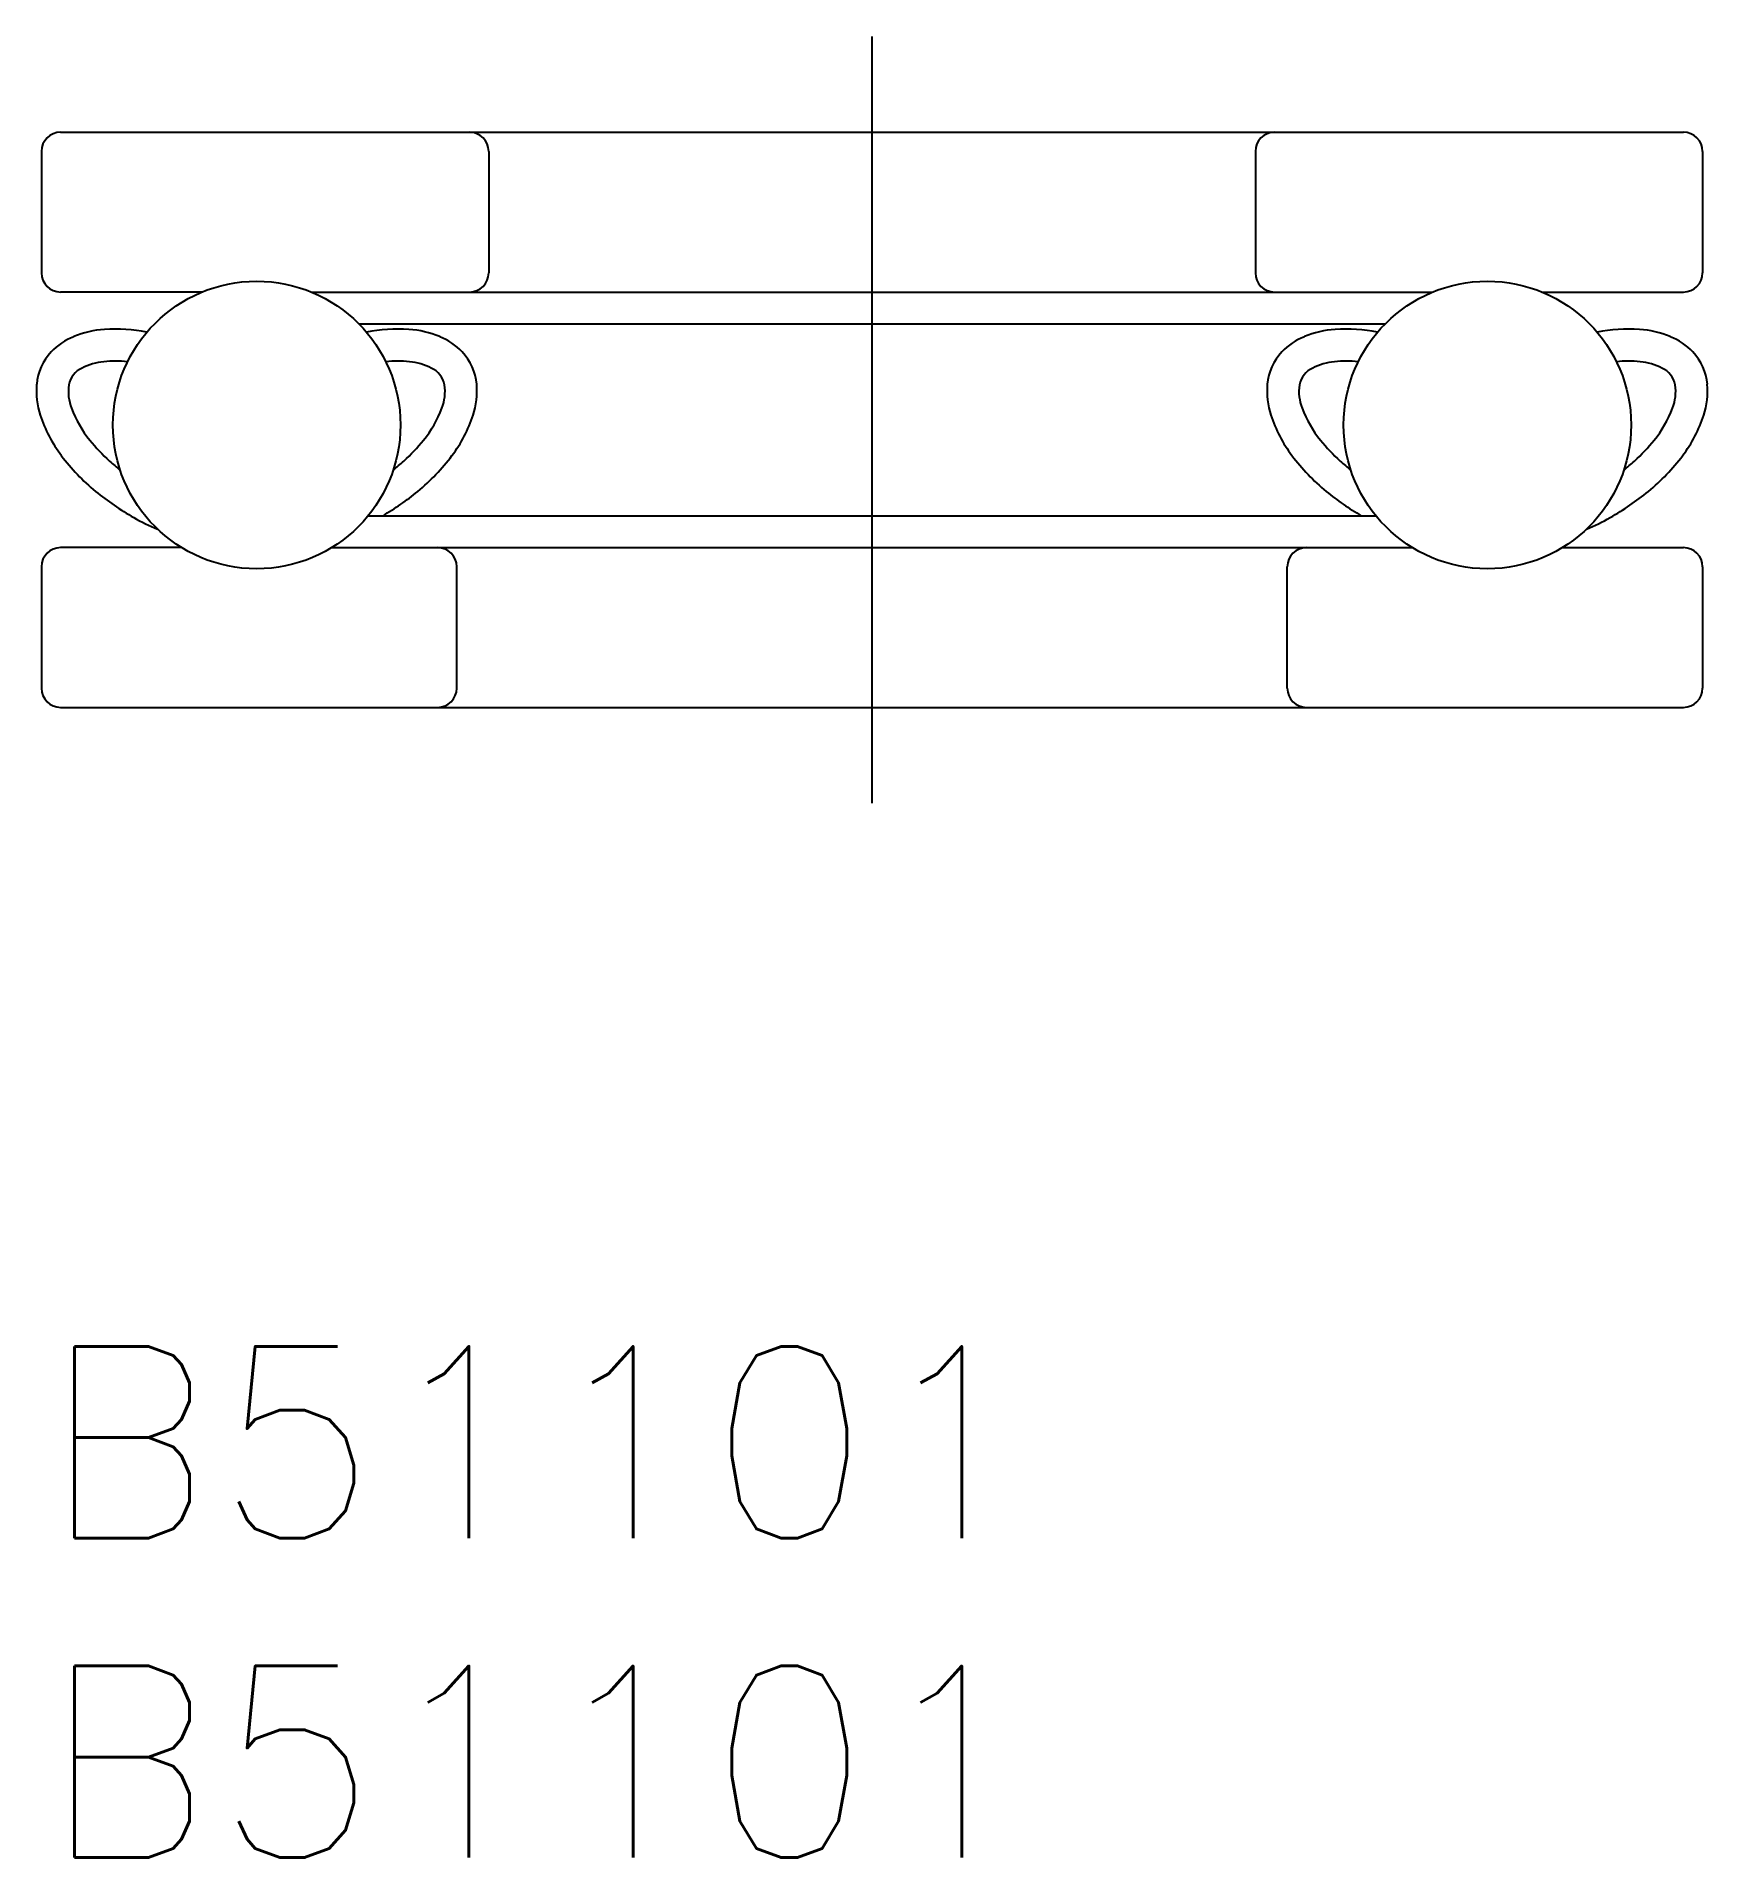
# Model space of a CAD drawing. Extents: x -0.1 to 26.1, y -8 to 20.5.
import ezdxf

# ---------------------------------------------------------------- set-up
doc = ezdxf.new("R2010")
doc.units = 0
doc.header["$LTSCALE"] = 0.5
doc.linetypes.add('CENTER', pattern=[50.8, 31.75, -6.35, 6.35, -6.35])
for name, color, linetype in [('MSM_CENTER', 1, 'CENTER'), ('MSM_CONTINUOUS', 7, 'CONTINUOUS'), ('MSM_PART_NUMBER', 7, 'CONTINUOUS')]:
    doc.layers.add(name, color=color, linetype=linetype)
doc.styles.get("Standard").update_dxf_attribs({"font": 'txt.shx', "height": 3, "bigfont": 'bigfont.shx'})

# ---------------------------------------------------------------- blocks, each defined once
blk = doc.blocks.new('*U2')
at = {"layer": 'MSM_PART_NUMBER'}
blk.add_text('B51101', height=3, dxfattribs=at).set_placement((0, -3))
blk = doc.blocks.new('*U3')
at = {"layer": 'MSM_PART_NUMBER'}
blk.add_text('B51101', height=3, dxfattribs=at).set_placement((0, -8))

msp = doc.modelspace()

# ---------------------------------------------------------------- linework, layer by layer
at = {"layer": 'MSM_CENTER'}
msp.add_line((12.996, 8.5), (12.996, 20.5), dxfattribs=at)
at = {"layer": 'MSM_CONTINUOUS'}
for p, q in [((0.296, 19), (25.696, 19)), ((-0.004, 18.7), (-0.004, 16.8)), ((6.996, 18.7), (6.996, 16.8)), ((18.996, 18.7), (18.996, 16.8)), ((25.996, 18.7), (25.996, 16.8)), ((2.51, 16.5), (0.296, 16.5)), ((4.22, 16.5), (21.771, 16.5)), ((23.482, 16.5), (25.696, 16.5)), ((4.966, 16), (21.026, 16)), ((5.111, 13), (20.88, 13)), ((2.19, 12.5), (0.296, 12.5)), ((4.54, 12.5), (21.451, 12.5)), ((23.802, 12.5), (25.696, 12.5)), ((-0.004, 12.2), (-0.004, 10.3)), ((6.496, 10.3), (6.496, 12.2)), ((19.496, 10.3), (19.496, 12.2)), ((25.996, 12.2), (25.996, 10.3)), ((0.296, 10), (25.696, 10))]:
    msp.add_line(p, q, dxfattribs=at)
for centre in [(3.365, 14.419), (22.627, 14.419)]:
    msp.add_circle(centre, 2.25, dxfattribs=at)
for centre, radius, start, end in [((0.296, 18.7), 0.3, 90, 180), ((6.696, 18.7), 0.3, 0, 90), ((19.296, 18.7), 0.3, 90, 180), ((25.696, 18.7), 0.3, 0, 90), ((0.296, 16.8), 0.3, 180, 270), ((6.696, 16.8), 0.3, 270, 0), ((19.296, 16.8), 0.3, 180, 270), ((25.696, 16.8), 0.3, 270, 0), ((0.875, 14.868), 1.005, 111.857, 136.3432), ((1.083, 14.389), 1.528, 93.7622, 112.4006), ((1.157, 13.405), 2.514, 78.7837, 93.9839), ((5.572, 13.405), 2.514, 86.0161, 101.2163), ((5.647, 14.389), 1.528, 67.5994, 86.2378), ((5.855, 14.868), 1.005, 43.6568, 68.143), ((20.137, 14.868), 1.005, 111.857, 136.3432), ((20.345, 14.389), 1.528, 93.7622, 112.4006), ((20.419, 13.405), 2.514, 78.7837, 93.9839), ((24.834, 13.405), 2.514, 86.0161, 101.2163), ((24.908, 14.389), 1.528, 67.5994, 86.2378), ((25.116, 14.868), 1.005, 43.6568, 68.143), ((0.781, 14.976), 0.863, 137.1933, 174.5873), ((1.062, 14.466), 0.948, 95.4665, 117.0021), ((1.163, 13.535), 1.883, 84.4609, 95.8363), ((5.567, 13.535), 1.883, 84.1637, 95.5391), ((5.668, 14.466), 0.948, 62.9979, 84.5335), ((5.949, 14.976), 0.863, 5.4127, 42.8067), ((20.042, 14.976), 0.863, 137.1933, 174.5873), ((20.324, 14.466), 0.948, 95.4665, 117.0021), ((20.425, 13.535), 1.883, 84.4609, 95.8363), ((24.828, 13.535), 1.883, 84.1637, 95.5391), ((24.929, 14.466), 0.948, 62.9979, 84.5335), ((25.211, 14.976), 0.863, 5.4127, 42.8067), ((0.79, 14.972), 0.374, 115.1446, 168.2325), ((5.939, 14.972), 0.374, 11.7675, 64.8554), ((20.052, 14.972), 0.374, 115.1446, 168.2325), ((25.201, 14.972), 0.374, 11.7675, 64.8554), ((1.187, 14.954), 1.27, 175.351, 197.5622), ((1.141, 14.944), 0.724, 171.7404, 201.3168), ((5.589, 14.944), 0.724, 338.6832, 8.2596), ((5.543, 14.954), 1.27, 342.4378, 4.649), ((20.449, 14.954), 1.27, 175.351, 197.5622), ((20.402, 14.944), 0.724, 171.7404, 201.3168), ((24.851, 14.944), 0.724, 338.6832, 8.2596), ((24.804, 14.954), 1.27, 342.4378, 4.649), ((2.041, 15.252), 2.173, 198.2449, 217.1149), ((2.139, 15.308), 1.786, 200.5545, 219.0835), ((4.591, 15.308), 1.786, 320.9165, 339.4455), ((4.689, 15.252), 2.173, 322.8851, 341.7551), ((21.302, 15.252), 2.173, 198.2449, 217.1149), ((21.401, 15.308), 1.786, 200.5545, 219.0835), ((23.852, 15.308), 1.786, 320.9165, 339.4455), ((23.951, 15.252), 2.173, 322.8851, 341.7551), ((2.997, 15.981), 2.876, 218.7131, 227.6846), ((3.733, 15.981), 2.876, 312.3154, 321.2869), ((22.259, 15.981), 2.876, 218.7131, 227.6846), ((22.994, 15.981), 2.876, 312.3154, 321.2869), ((2.922, 15.91), 3.274, 216.9936, 230.6042), ((3.742, 16.856), 4.024, 228.2282, 231.3614), ((2.988, 16.856), 4.024, 308.6386, 311.7718), ((3.807, 15.91), 3.274, 309.3958, 323.0064), ((22.184, 15.91), 3.274, 216.9936, 230.6042), ((23.003, 16.856), 4.024, 228.2282, 231.3614), ((22.25, 16.856), 4.024, 308.6386, 311.7718), ((23.069, 15.91), 3.274, 309.3958, 323.0064), ((3.39, 16.464), 3.999, 230.4631, 240.8382), ((3.34, 16.464), 3.999, 299.9716, 309.5369), ((22.652, 16.464), 3.999, 230.4631, 240.0284), ((22.601, 16.464), 3.999, 299.1618, 309.5369), ((3.256, 16.191), 3.696, 240.5903, 247.0166), ((22.735, 16.191), 3.696, 292.9834, 299.4097), ((0.296, 12.2), 0.3, 90, 180), ((6.196, 12.2), 0.3, 0, 90), ((19.796, 12.2), 0.3, 90, 180), ((25.696, 12.2), 0.3, 0, 90), ((0.296, 10.3), 0.3, 180, 270), ((6.196, 10.3), 0.3, 270, 0), ((19.796, 10.3), 0.3, 180, 270), ((25.696, 10.3), 0.3, 270, 0)]:
    msp.add_arc(centre, radius, start, end, dxfattribs=at)

# ---------------------------------------------------------------- block references
for name in ['*U2', '*U3']:
    msp.add_blockref(name, (0, 0), dxfattribs=at)

doc.saveas('drawing.dxf')
